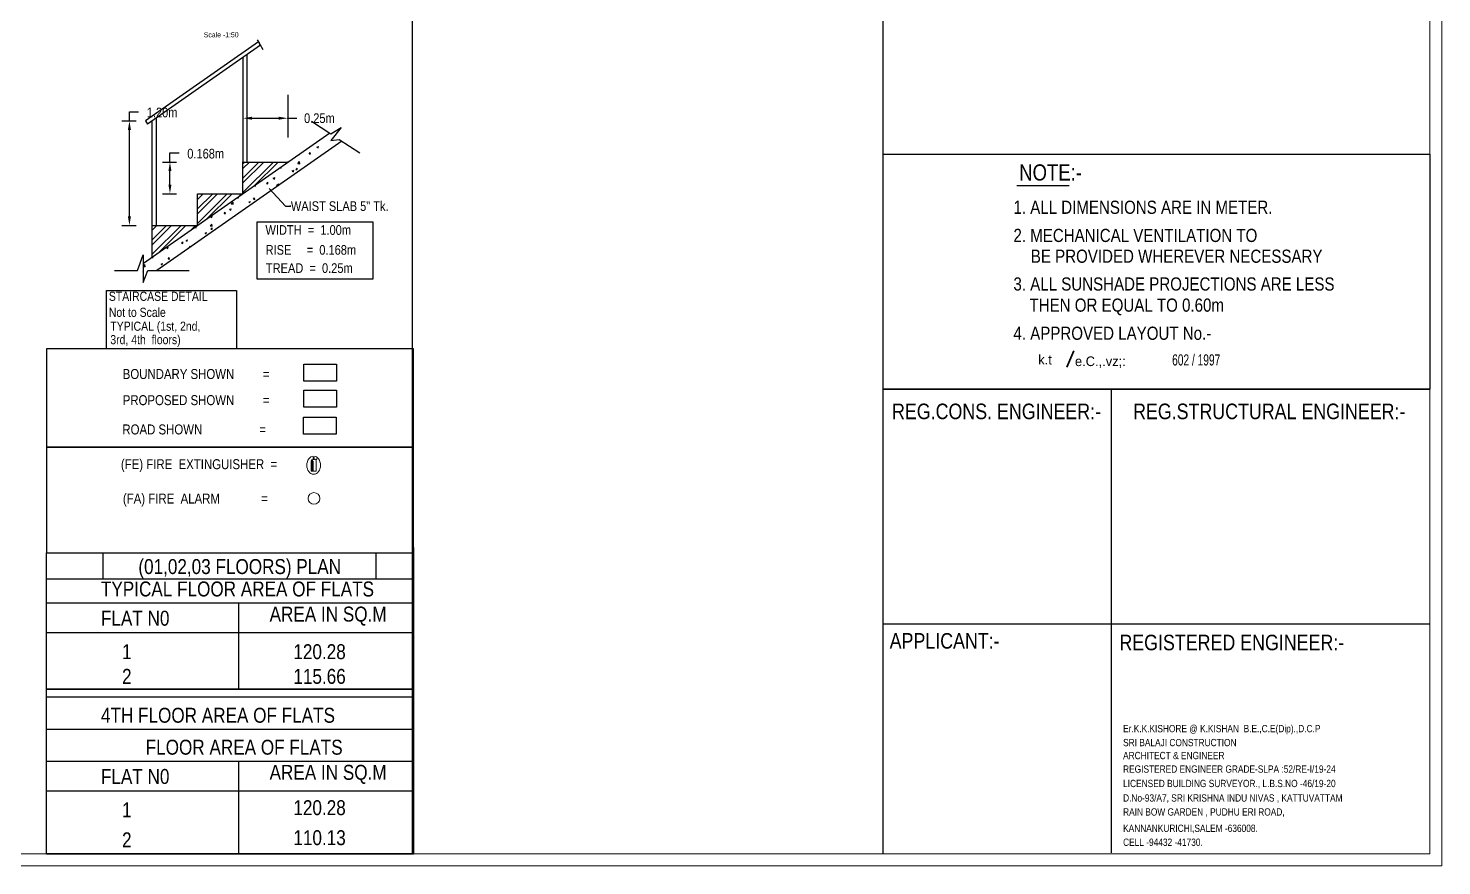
# Model space of a CAD drawing. Header units: metres. Extents: x 826 to 1433, y -826 to -586.
# Drawn here: x 1313.07 to 1348.92, y -825.6 to -804.36 of the extents above; entities that cross this region are included whole.
import ezdxf

# ---------------------------------------------------------------- set-up
doc = ezdxf.new("R2010")
doc.units = ezdxf.units.M
for name, color, linetype, lineweight in [('_0', 7, 'Continuous', 5), ('others', 4, 'Continuous', 20), ('text', 7, 'Continuous', 25)]:
    doc.layers.add(name, color=color, linetype=linetype, lineweight=lineweight)
doc.styles.add('out', font='')
doc.styles.get("Standard").update_dxf_attribs({"font": 'swissck.ttf'})
doc.styles.add('STYLE1', font='swissck.ttf', dxfattribs={"height": 0.3})
doc.styles.add('STYLE2', font='swissck.ttf', dxfattribs={"height": 10})
doc.styles.get('out').set_extended_font_data('KadambriTW')
doc.dimstyles.new('STY', dxfattribs={"dimscale": 0, "dimtxt": 0.3, "dimasz": 0.1, "dimexe": 0.15, "dimexo": 0.6, "dimgap": 0.1, "dimtad": 0, "dimzin": 0, "dimdsep": 46, "dimtxsty": 'STYLE1', "dimblk": 'ARCHTICK', "dimcen": 0.09375, "dimdle": 0.1, "dimadec": 0, "dimazin": 0, "dimtfac": 1, "dimtofl": 0, "dimtmove": 2, "dimatfit": 3, "dimfxl": 0, "dimtolj": 1, "dimtzin": 0, "dimarcsym": 0})

# ---------------------------------------------------------------- blocks, each defined once
blk = doc.blocks.new('_ArchTick')
at = {"color": 0, "lineweight": 0, "const_width": 0.15}
blk.add_lwpolyline([(-0.5, -0.5), (0.5, 0.5)], dxfattribs=at)

msp = doc.modelspace()

# ---------------------------------------------------------------- linework, layer by layer
at = {"color": 7}
for p, q in [((1318.90734, -804.7014), (1316.04084, -806.70795)), ((1318.95727, -804.78604), (1316.09702, -806.78821)), ((1318.51532, -806.04536), (1318.51532, -807.12964)), ((1319.65281, -806.04536), (1319.65281, -807.12964)), ((1315.63592, -806.4754), (1315.86592, -806.4754)), ((1315.63592, -806.7054), (1315.63592, -806.4754)), ((1315.44416, -806.7054), (1315.8047, -806.7054)), ((1318.74532, -806.63856), (1319.42281, -806.63856)), ((1319.65281, -806.63856), (1319.88281, -806.63856)), ((1320.25341, -806.71467), (1320.74333, -807.03426)), ((1320.74333, -807.03426), (1321.00523, -806.87106)), ((1321.00523, -806.87106), (1320.74396, -807.2043)), ((1315.63592, -809.13061), (1315.63592, -806.9354)), ((1320.71504, -807.01581), (1315.9948, -810.31997)), ((1321.02057, -807.22306), (1316.33246, -810.50474)), ((1320.74396, -807.2043), (1320.95889, -807.17488)), ((1320.95889, -807.17488), (1321.47791, -807.51345)), ((1316.66345, -807.52061), (1316.89345, -807.52061)), ((1316.66345, -807.75061), (1316.66345, -807.52061)), ((1319.92324, -807.57007), (1319.93521, -807.57814)), ((1319.93526, -807.57833), (1319.94257, -807.55654)), ((1320.19193, -807.54061), (1320.21965, -807.50757)), ((1320.19193, -807.54061), (1320.2263, -807.54362)), ((1320.22635, -807.54381), (1320.2197, -807.50776)), ((1320.38973, -807.37339), (1320.42999, -807.35794)), ((1320.38973, -807.37339), (1320.41833, -807.39269)), ((1320.41838, -807.39288), (1320.43004, -807.35813)), ((1316.47169, -807.75061), (1316.83223, -807.75061)), ((1316.66345, -808.32561), (1316.66345, -807.98061)), ((1318.51532, -807.75061), (1319.66532, -807.75061)), ((1318.51532, -807.79031), (1318.55503, -807.75061)), ((1318.51532, -808.15624), (1318.92095, -807.75061)), ((1318.51532, -807.91229), (1318.677, -807.75061)), ((1318.51532, -808.55561), (1318.51532, -807.75061)), ((1318.51532, -808.52217), (1319.28688, -807.75061)), ((1318.51532, -808.27822), (1319.04293, -807.75061)), ((1318.81044, -808.34903), (1319.40886, -807.75061)), ((1319.45013, -807.90124), (1319.48123, -807.90396)), ((1319.48128, -807.90415), (1319.47725, -807.88226)), ((1319.62361, -807.7798), (1319.65281, -807.75061)), ((1319.7667, -807.97581), (1319.80696, -807.96036)), ((1319.7667, -807.97581), (1319.7953, -807.9951)), ((1319.79535, -807.99529), (1319.80701, -807.96054)), ((1319.85929, -807.93704), (1319.88701, -807.904)), ((1319.85929, -807.93704), (1319.89366, -807.94005)), ((1319.89371, -807.94024), (1319.88706, -807.90419)), ((1319.9069, -807.78585), (1319.95169, -807.73918)), ((1319.9069, -807.78585), (1319.95804, -807.79378)), ((1319.95809, -807.79395), (1319.95174, -807.73934)), ((1318.82909, -808.3662), (1318.84075, -808.33146)), ((1318.82987, -808.33542), (1318.8407, -808.33127)), ((1319.11422, -808.29738), (1319.14194, -808.26435)), ((1319.11422, -808.29738), (1319.14859, -808.30039)), ((1319.14864, -808.30058), (1319.14199, -808.26454)), ((1319.28357, -808.16127), (1319.32383, -808.14581)), ((1319.28357, -808.16127), (1319.31217, -808.18056)), ((1319.31222, -808.18075), (1319.32388, -808.146)), ((1319.36947, -808.34597), (1319.41426, -808.29929)), ((1319.36947, -808.34597), (1319.4079, -808.35193)), ((1319.41947, -808.34383), (1319.41431, -808.29946)), ((1338.13768, -808.34783), (1339.47176, -808.34783)), ((1316.47169, -808.55561), (1316.83223, -808.55561)), ((1317.36532, -809.06229), (1317.872, -808.55561)), ((1317.36532, -809.36061), (1317.36532, -808.55561)), ((1317.36532, -808.94031), (1317.75003, -808.55561)), ((1317.36532, -808.69636), (1317.50607, -808.55561)), ((1317.36532, -809.30624), (1318.11595, -808.55561)), ((1317.36532, -808.55561), (1318.51532, -808.55561)), ((1317.59068, -809.20286), (1318.23793, -808.55561)), ((1318.3694, -808.65775), (1318.40352, -808.66074)), ((1318.40357, -808.66092), (1318.39915, -808.63693)), ((1318.40385, -808.63364), (1318.48188, -808.55561)), ((1318.78158, -808.69381), (1318.8093, -808.66078)), ((1318.78158, -808.69381), (1318.81595, -808.69682)), ((1318.80721, -808.35129), (1318.82904, -808.36601)), ((1318.816, -808.69701), (1318.80935, -808.66097)), ((1318.03651, -809.05416), (1318.06423, -809.02112)), ((1318.03651, -809.05416), (1318.07088, -809.05716)), ((1318.07093, -809.05735), (1318.06428, -809.02131)), ((1318.17741, -808.94914), (1318.21767, -808.93368)), ((1318.17741, -808.94914), (1318.20601, -808.96843)), ((1318.20606, -808.96862), (1318.21772, -808.93387)), ((1318.21838, -808.81092), (1318.26316, -808.76424)), ((1318.21838, -808.81092), (1318.26952, -808.81885)), ((1318.26956, -808.81901), (1318.26321, -808.7644)), ((1318.66053, -808.76368), (1318.7008, -808.74823)), ((1318.66053, -808.76368), (1318.68914, -808.78297)), ((1318.68919, -808.78316), (1318.70085, -808.74842)), ((1315.44416, -809.36061), (1315.8047, -809.36061)), ((1316.21532, -810.16561), (1316.21532, -809.36061)), ((1316.21532, -809.36061), (1317.36532, -809.36061)), ((1316.21532, -809.72438), (1316.5791, -809.36061)), ((1316.21532, -809.84636), (1316.70107, -809.36061)), ((1316.21532, -810.09031), (1316.94503, -809.36061)), ((1316.21532, -809.48043), (1316.33515, -809.36061)), ((1316.37092, -810.05669), (1317.067, -809.36061)), ((1317.1841, -809.48747), (1317.31095, -809.36061)), ((1317.29145, -809.4145), (1317.29588, -809.40922)), ((1317.29145, -809.4145), (1317.32581, -809.41751)), ((1317.32586, -809.4177), (1317.32105, -809.3916)), ((1317.68095, -809.37103), (1317.72573, -809.32436)), ((1317.68095, -809.37103), (1317.73208, -809.37896)), ((1317.69428, -809.13459), (1317.73454, -809.11914)), ((1317.69428, -809.13459), (1317.72288, -809.15389)), ((1317.70387, -809.45059), (1317.73159, -809.41755)), ((1317.72293, -809.15407), (1317.73459, -809.11933)), ((1317.73213, -809.37913), (1317.72578, -809.32452)), ((1317.73829, -809.45378), (1317.73164, -809.41774)), ((1316.9588, -809.81093), (1316.98652, -809.7779)), ((1316.99322, -809.81413), (1316.98657, -809.77808)), ((1317.07124, -809.73701), (1317.11151, -809.72156)), ((1317.07124, -809.73701), (1317.09985, -809.7563)), ((1317.0999, -809.75649), (1317.11155, -809.72174)), ((1317.55437, -809.55155), (1317.59463, -809.5361)), ((1317.55437, -809.55155), (1317.58297, -809.57085)), ((1317.58302, -809.57103), (1317.59468, -809.53629)), ((1317.70387, -809.45059), (1317.73824, -809.45359)), ((1315.84406, -810.50474), (1315.98445, -810.10787)), ((1315.98445, -810.10787), (1315.98445, -810.80823)), ((1316.57776, -809.92247), (1316.61802, -809.90701)), ((1316.57776, -809.92247), (1316.60636, -809.94176)), ((1316.60641, -809.94194), (1316.61807, -809.9072)), ((1316.9588, -809.81093), (1316.99317, -809.81394)), ((1317.13316, -809.93115), (1317.14, -809.93221)), ((1317.14352, -809.93115), (1317.1883, -809.88448)), ((1317.19061, -809.90404), (1317.18835, -809.88464)), ((1315.98445, -810.39361), (1316.02685, -810.34942)), ((1315.98445, -810.39647), (1316.0332, -810.40403)), ((1316.03325, -810.40419), (1316.0269, -810.34958)), ((1316.20338, -810.17128), (1316.21264, -810.16023)), ((1316.20338, -810.17128), (1316.23775, -810.17428)), ((1316.23779, -810.17447), (1316.23259, -810.14627)), ((1316.43785, -810.33943), (1316.47811, -810.32397)), ((1316.43785, -810.33943), (1316.46645, -810.35872)), ((1316.4665, -810.35891), (1316.47816, -810.32416)), ((1316.6158, -810.20736), (1316.64352, -810.17432)), ((1316.6158, -810.20736), (1316.65017, -810.21037)), ((1316.65022, -810.21055), (1316.64357, -810.17451)), ((1315.25911, -810.50474), (1315.84406, -810.50474)), ((1315.98445, -810.80823), (1316.10143, -810.50474)), ((1315.98445, -810.51347), (1315.99499, -810.50943)), ((1315.98445, -810.54117), (1315.99503, -810.50961)), ((1316.10143, -810.50474), (1317.15434, -810.50474)), ((1334.74968, -813.51313), (1348.61738, -813.51313)), ((1340.53123, -813.51313), (1340.53287, -825.27145)), ((1313.53103, -821.12436), (1322.83689, -821.12436)), ((1313.53101, -825.30053), (1322.83687, -825.30053))]:
    msp.add_line(p, q, dxfattribs=at)
at = {"color": 7, "lineweight": 35}
msp.add_line((1339.58707, -812.53611), (1339.40782, -812.9508), dxfattribs=at)
at = {"color": 7}
for points in [[(1334.74839, -825.30053), (1334.74839, -825.30053), (1334.74839, -765.11279)], [(1322.81861, -825.30053), (1322.81861, -825.30053), (1322.81861, -786.12156)], [(1318.87802, -804.649), (1318.93081, -804.74334), (1318.94487, -804.73995), (1318.92548, -804.76368), (1318.94196, -804.75932), (1319.02093, -804.89716)], [(1318.51686, -807.75061), (1318.51686, -805.09432)], [(1318.61329, -805.02682), (1318.61329, -807.75061)], [(1316.04084, -806.70795), (1316.09702, -806.78821)], [(1316.21532, -809.36061), (1316.21532, -806.7054)], [(1316.31175, -806.6379), (1316.31175, -809.36061)], [(1314.96774, -818.32352), (1314.96774, -817.66681), (1321.88732, -817.66681), (1321.88732, -818.32352)], [(1322.83689, -817.52545), (1322.83689, -820.1294)], [(1313.53103, -818.93058), (1313.53103, -818.32352), (1322.83689, -818.32352), (1322.83689, -818.93058)], [(1318.39823, -818.93058), (1318.39823, -821.12436)], [(1313.53103, -819.68592), (1322.83689, -819.68592)], [(1334.74968, -819.46639), (1348.61738, -819.46639)], [(1313.53101, -822.13409), (1313.53101, -821.31622), (1322.83687, -821.31622), (1322.83687, -822.13409)], [(1313.53101, -822.94427), (1313.53101, -822.13409), (1322.83687, -822.13409), (1322.83687, -822.94427)], [(1322.83687, -822.5341), (1322.83687, -825.30053)], [(1318.39821, -822.94427), (1318.39821, -825.30053)], [(1313.53101, -823.69961), (1322.83687, -823.69961)]]:
    msp.add_lwpolyline(points, dxfattribs=at)
for points in [[(1334.74839, -807.54963), (1348.61738, -807.54963), (1348.61738, -813.51313), (1334.74839, -813.51313)], [(1318.87515, -809.27104), (1321.80603, -809.27104), (1321.80603, -810.71922), (1318.87515, -810.71922)], [(1315.05096, -811.00598), (1318.35449, -811.00598), (1318.35449, -812.48923), (1315.05096, -812.48923)], [(1320.06239, -812.87677), (1320.88536, -812.87677), (1320.88536, -813.30806), (1320.06239, -813.30806)], [(1320.06239, -813.53961), (1320.88536, -813.53961), (1320.88536, -813.97089), (1320.06239, -813.97089)], [(1320.0536, -814.21903), (1320.87657, -814.21903), (1320.87657, -814.65031), (1320.0536, -814.65031)], [(1322.83689, -821.12436), (1313.53103, -821.12436), (1313.53103, -818.93058), (1322.83689, -818.93058)], [(1322.83687, -825.30053), (1313.53101, -825.30053), (1313.53101, -822.94427), (1322.83687, -822.94427)]]:
    msp.add_lwpolyline(points, close=True, dxfattribs=at)
at = {"color": 7, "ltscale": 3}
for points in [[(1313.53102, -814.9818), (1322.83689, -814.9818), (1322.83689, -812.48923), (1313.53102, -812.48923)], [(1313.53102, -817.66681), (1322.83689, -817.66681), (1322.83689, -814.9818), (1313.53102, -814.9818)], [(1313.53103, -817.66681), (1322.83689, -817.66681), (1322.83687, -825.30053), (1313.53101, -825.30053)]]:
    msp.add_lwpolyline(points, close=True, dxfattribs=at)
at = {"color": 7}
for p in [(1315.63592, -806.7054), (1319.65281, -806.63856), (1316.66345, -807.75061), (1318.51532, -807.75061), (1319.65281, -807.75061)]:
    msp.add_point(p, dxfattribs=at)
for points in [[(1315.59758, -806.9354), (1315.67425, -806.9354), (1315.63592, -806.7054)], [(1318.74532, -806.60023), (1318.74532, -806.6769), (1318.51532, -806.63856)], [(1319.42281, -806.60023), (1319.42281, -806.6769), (1319.65281, -806.63856)], [(1316.62511, -807.98061), (1316.70178, -807.98061), (1316.66345, -807.75061)], [(1316.62511, -808.32561), (1316.70178, -808.32561), (1316.66345, -808.55561)], [(1315.59758, -809.13061), (1315.67425, -809.13061), (1315.63592, -809.36061)]]:
    msp.add_solid(points, dxfattribs=at)
at = {"layer": '_0', "color": 7, "ltscale": 3}
for points in [[(1244.98607, -764.81279), (1348.91738, -764.81279), (1348.91738, -825.60053), (1244.98607, -825.60053)], [(1245.28607, -765.11279), (1348.61738, -765.11279), (1348.61738, -825.30053), (1245.28607, -825.30053)]]:
    msp.add_lwpolyline(points, close=True, dxfattribs=at)
at = {"layer": 'others', "color": 7, "ltscale": 0.5}
for p, q in [((1320.24312, -815.33872), (1320.24312, -815.59442)), ((1320.24854, -815.33872), (1320.24854, -815.59442)), ((1320.26118, -815.33872), (1320.26118, -815.59442)), ((1320.27652, -815.33872), (1320.27652, -815.59442)), ((1320.28622, -815.29562), (1320.32932, -815.29562)), ((1320.29161, -815.29562), (1320.29161, -815.25985)), ((1320.29703, -815.29562), (1320.29703, -815.25985)), ((1320.29819, -815.33872), (1320.29819, -815.59442)), ((1320.30605, -815.29562), (1320.30605, -815.25985)), ((1320.32393, -815.29562), (1320.32393, -815.25985)), ((1320.35575, -815.30467), (1320.38089, -815.27954)), ((1320.3598, -815.30824), (1320.38476, -815.28328)), ((1320.36337, -815.31229), (1320.38864, -815.28703)), ((1320.37242, -815.33872), (1320.37242, -815.59442)), ((1320.38089, -815.27954), (1320.38864, -815.28703)), ((1320.24312, -815.59442), (1320.37242, -815.59442))]:
    msp.add_line(p, q, dxfattribs=at)
msp.add_circle((1320.31579, -816.28331), 0.14891, dxfattribs=at)
for centre, radius, start, end in [((1320.28622, -815.33872), 0.0431, 90, 180), ((1320.28622, -815.33872), 0.03768, 90, 180), ((1320.28622, -815.33872), 0.02504, 90, 180), ((1320.28622, -815.33872), 0.0097, 90, 180), ((1320.30777, -815.25985), 0.01616, 0, 180), ((1320.32932, -815.33872), 0.0431, 0, 90)]:
    msp.add_arc(centre, radius, start, end, dxfattribs=at)
msp.add_ellipse((1320.30848, -815.44211), major_axis=(0, -0.22877), ratio=0.76165445, dxfattribs=at)

# ---------------------------------------------------------------- texts
at = {"color": 7, "lineweight": 40, "style": 'STYLE1'}
msp.add_text('NOTE:-', height=0.410328, dxfattribs=at).set_placement((1338.20125, -808.21908))
at = {"color": 7}
for s, height, style, p in [('1. ALL DIMENSIONS ARE IN METER.', 0.3340132, 'STYLE1', (1338.05531, -809.06427)), ('WIDTH  =  1.00m', 0.244375, 'STYLE1', (1319.08559, -809.59549)), ('2. MECHANICAL VENTILATION TO ', 0.3340132, 'STYLE1', (1338.05531, -809.77875)), ('RISE     =  0.168m', 0.244375, 'STYLE1', (1319.08994, -810.10053)), (' BE PROVIDED WHEREVER NECESSARY', 0.3340132, 'STYLE1', (1338.38986, -810.30622)), ('TREAD  =  0.25m', 0.244375, 'STYLE1', (1319.09655, -810.56277)), ('3. ALL SUNSHADE PROJECTIONS ARE LESS', 0.3340132, 'STYLE1', (1338.05531, -811.01019)), ('STAIRCASE DETAIL', 0.2313846, 'STYLE1', (1315.11404, -811.27129)), ('THEN OR EQUAL TO 0.60m', 0.3340132, 'STYLE1', (1338.4631, -811.54639)), ('Not to Scale', 0.2313846, 'STYLE1', (1315.11404, -811.67774)), ('TYPICAL (1st, 2nd, ', 0.2313846, 'STYLE1', (1315.15185, -812.02967)), ('4. APPROVED LAYOUT No.-', 0.3340132, 'STYLE1', (1338.05531, -812.25974)), ('3rd, 4th  floors) ', 0.2313846, 'STYLE1', (1315.15185, -812.37053)), ('BOUNDARY SHOWN         =', 0.2525985, 'STYLE1', (1315.46598, -813.25337)), ('PROPOSED SHOWN         =', 0.2525985, 'STYLE1', (1315.46598, -813.9166)), ('REG.CONS. ENGINEER:-', 0.3946852, 'STYLE1', (1334.97648, -814.27264)), ('REG.STRUCTURAL ENGINEER:-', 0.3946852, 'STYLE1', (1341.08951, -814.27264)), ('ROAD SHOWN                  =', 0.2525985, 'STYLE1', (1315.45719, -814.65956)), ('(FE) FIRE  EXTINGUISHER  =', 0.2525985, 'STYLE1', (1315.42014, -815.54074)), ('(FA) FIRE  ALARM             =', 0.2525985, 'STYLE1', (1315.47097, -816.41247)), ('(01,02,03 FLOORS) PLAN', 0.37908, 'STYLE2', (1315.8623, -818.20112)), ('TYPICAL FLOOR AREA OF FLATS', 0.37908, 'STYLE2', (1314.91365, -818.76965)), ('AREA IN SQ.M', 0.37908, 'STYLE2', (1319.19104, -819.40691)), ('FLAT N0', 0.37908, 'STYLE2', (1314.91365, -819.51145)), ('APPLICANT:-', 0.3946852, 'STYLE1', (1334.91652, -820.09361)), ('REGISTERED ENGINEER:-', 0.3946852, 'STYLE1', (1340.74258, -820.13534)), ('1', 0.37908, 'STYLE2', (1315.44901, -820.36048)), ('120.28', 0.37908, 'STYLE2', (1319.79384, -820.36048)), ('2', 0.37908, 'STYLE2', (1315.44901, -820.98634)), ('115.66', 0.37908, 'STYLE2', (1319.79384, -820.98634)), ('4TH FLOOR AREA OF FLATS', 0.37908, 'STYLE2', (1314.91363, -821.97316)), ('Er.K.K.KISHORE @ K.KISHAN  B.E.,C.E(Dip).,D.C.P', 0.1844938, 'STYLE1', (1340.83645, -822.21431)), ('FLOOR AREA OF FLATS', 0.37908, 'STYLE2', (1316.0486, -822.78334)), ('SRI BALAJI CONSTRUCTION', 0.1844938, 'STYLE1', (1340.83645, -822.56843)), ('AREA IN SQ.M', 0.37908, 'STYLE2', (1319.19102, -823.42059)), ('ARCHITECT & ENGINEER', 0.1844938, 'STYLE1', (1340.83645, -822.89723)), ('REGISTERED ENGINEER GRADE-SLPA :52/RE-I/19-24', 0.1844938, 'STYLE1', (1340.83645, -823.24)), ('FLAT N0', 0.37908, 'STYLE2', (1314.91363, -823.52514)), ('LICENSED BUILDING SURVEYOR., L.B.S.NO -46/19-20', 0.1844938, 'STYLE1', (1340.83645, -823.60569)), ('1', 0.37908, 'STYLE2', (1315.44899, -824.37417)), ('120.28', 0.37908, 'STYLE2', (1319.79384, -824.31736)), ('D.No-93/A7, SRI KRISHNA INDU NIVAS , KATTUVATTAM', 0.1844938, 'STYLE1', (1340.83645, -823.97373)), ('RAIN BOW GARDEN , PUDHU ERI ROAD, ', 0.1844938, 'STYLE1', (1340.83645, -824.32837)), ('2', 0.37908, 'STYLE2', (1315.44899, -825.13363)), ('110.13 ', 0.37908, 'STYLE2', (1319.79384, -825.07859)), ('KANNANKURICHI,SALEM -636008.', 0.1844938, 'STYLE1', (1340.83645, -824.74254)), ('CELL -94432 -41730.', 0.1844938, 'STYLE1', (1340.83645, -825.09635))]:
    msp.add_text(s, height=height, dxfattribs=dict(at, style=style)).set_placement(p)
at = {"color": 7, "lineweight": 35, "style": 'out'}
for s, p in [('k.t ', (1338.68352, -812.88583)), ('e.C.,.vz;:', (1339.61591, -812.92604))]:
    msp.add_text(s, height=0.24429, dxfattribs=at).set_placement(p)
at = {"color": 7, "lineweight": 35, "style": 'STYLE1', "width": 0.8}
msp.add_text('602 / 1997', height=0.28195, dxfattribs=at).set_placement((1342.08018, -812.91018))
at = {"color": 7, "char_height": 0.244375, "attachment_point": 4, "style": 'STYLE1'}
for s, insert in [('1.20m', (1316.07542, -806.4944)), ('0.25m', (1320.0648, -806.63856)), ('0.168m', (1317.10295, -807.53961)), ('WAIST SLAB 5" Tk.', (1319.72986, -808.86994))]:
    msp.add_mtext(s, dxfattribs=dict(at, insert=insert))
at = {"layer": 'text', "color": 7, "insert": (1317.5218, -804.45911, -0.27844), "char_height": 0.1273016, "width": 1.2181616, "attachment_point": 1}
msp.add_mtext('Scale -1:50', dxfattribs=at)

# ---------------------------------------------------------------- leaders
at = {"color": 7}
msp.add_leader([(1319.17566, -808.41788), (1319.59096, -808.86994), (1319.72986, -808.86994), (1319.70292, -808.86994)], dimstyle='STY', override={"dimscale": 1, "dimtxt": 8.5}, dxfattribs=at)

doc.saveas('drawing.dxf')
